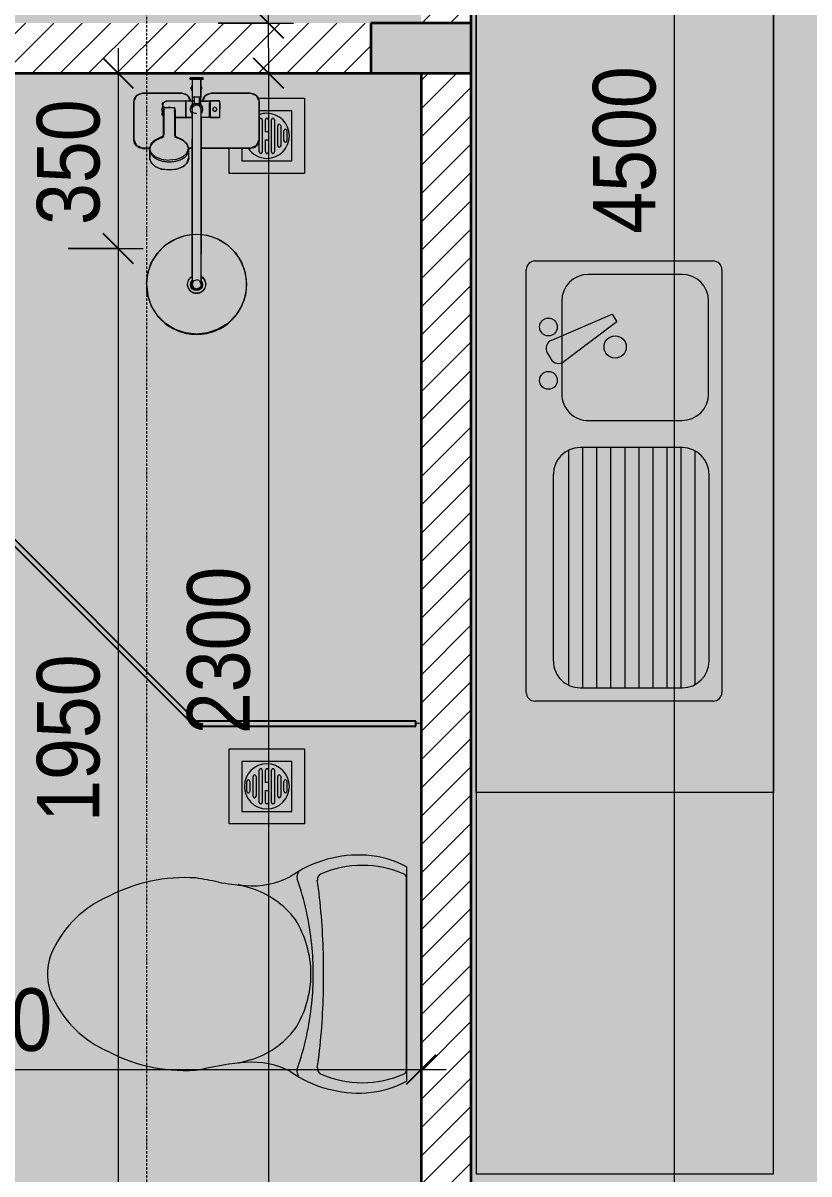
# Model space of a CAD drawing. Header units: millimetres. Extents: x 50254 to 245170, y 481 to 78637.
# Drawn here: x 56958 to 58527, y 29037 to 31337 of the extents above; entities that cross this region are included whole.
import ezdxf

# ---------------------------------------------------------------- set-up
doc = ezdxf.new("R2010")
doc.units = ezdxf.units.MM
doc.linetypes.add('Dash Dot 3_16_', pattern=[7.9375, 4.7625, -1.5875, 0, -1.5875])
for name, color, linetype, lineweight in [('0-1', 7, 'Continuous', 5), ('A-ANNO-DIMS', 211, 'Continuous', 9), ('A-ANNO-DIMS-50', 211, 'Continuous', 9), ('A-DETL-GENF-1', 7, 'Continuous', 18), ('A-DETL-GENF-5', 9, 'Continuous', 18), ('A-DETL-MEDM', 33, 'Continuous', 35), ('A-DETL-THIN', 151, 'Continuous', 18), ('A-FLOR-2', 7, 'Continuous', 18), ('A-GLAZ-CURT', 52, 'Continuous', 18), ('A-GLAZ-CURT-1', 50, 'Continuous', 25), ('A-WALL-4', 250, 'Continuous', 35), ('A-WALL-PATT-1', 9, 'Continuous', 18), ('G-ANNO-SYMB-1', 111, 'Dash Dot 3_16_', 18), ('I-FURN', 30, 'Continuous', 18), ('I-FURN-2', 253, 'Continuous', 18), ('M-EQPM', 50, 'Continuous', 18), ('M-EQPM-1', 7, 'Continuous', 18), ('P-SANR-FIXT', 6, 'Continuous', 18), ('P-SANR-FIXT-1', 253, 'Continuous', 18)]:
    doc.layers.add(name, color=color, linetype=linetype, lineweight=lineweight)
doc.styles.add('UTM Avo', font='', dxfattribs={"width": 0.9, "height": 125})
doc.styles.get('UTM Avo').set_extended_font_data('UTM Avo')
doc.dimstyles.new('1_Dim_chi_tiet_2_5', dxfattribs={"dimscale": 304.8, "dimtxt": 124.912619, "dimasz": 0.19685, "dimexe": 0.164042, "dimexo": 0.0625, "dimgap": 0.016404, "dimtad": 1, "dimdec": 0, "dimrnd": 5, "dimzin": 0, "dimdsep": 46, "dimtxsty": 'UTM Avo', "dimblk1": 'OBLIQUE', "dimblk2": 'OBLIQUE', "dimsah": 1, "dimcen": 0.09, "dimdle": 0.164042, "dimazin": 0, "dimtfac": 1, "dimtdec": 4, "dimtix": 1, "dimtmove": 0, "dimatfit": 3, "dimfxl": 0.328084, "dimfxlon": 1, "dimtvp": 1, "dimtolj": 1, "dimtzin": 0, "dimarcsym": 2})
pattern_1 = [(45, (0, 0), (-28.284271, 28.284271), [])]

# ---------------------------------------------------------------- blocks, each defined once
blk = doc.blocks.new('TOILET - TOILET-400871-TKCS_CĂN HỘ LOẠI 1 - MẶT BẰNG')
at = {"layer": 'P-SANR-FIXT-1'}
for p, q in [((-171.7, 330.3), (-178.6, 355.5)), ((171.7, 330.3), (178.6, 355.5)), ((214.2, 19), (-214.2, 19)), ((194, 19.9), (-194, 19.9))]:
    blk.add_line(p, q, dxfattribs=at)
for centre, radius, start, end in [((0, 624.4), 111.7, 64.7718, 115.2282), ((45.1, 528.6), 217.6, 115.2282, 156.7784), ((-45.1, 528.6), 217.6, 23.2216, 64.7718), ((137.1, 461.2), 329.8, 152.3122, 185.6513), ((-137.1, 461.2), 329.8, 356.3165, 27.6878), ((-1948.3, 805.1), 2171.2, 349.1051, 350.319), ((-719.2, 297.5), 544.3, 4.5441, 13.9464), ((719.2, 297.5), 544.3, 169.7121, 175.4559), ((-343.5, 327.4), 167.3, 332.62, 4.5441), ((-0.4, 384), 179.5, 197.4036, 232.5964), ((0.4, 384), 179.5, 307.4036, 342.5964), ((343.5, 327.4), 167.3, 175.4559, 207.38), ((-4, 115.7), 233.6, 144.7853, 164.7039), ((-195, 224.1), 13.8, 71.0073, 129.3276), ((0.6, 792.1), 586.9, 251.0073, 264.1678), ((0, 416), 206.1, 237.9268, 270), ((0, 416), 206.1, 270, 302.0732), ((-0.6, 792.1), 586.9, 275.8322, 288.9927), ((195, 224.1), 13.8, 50.6724, 108.9927), ((4, 115.7), 233.6, 15.2961, 35.2147), ((0, 786.7), 581.5, 264.1678, 275.8322), ((-9.8, 107.2), 207.3, 156.2862, 203.7138), ((-189.1, 185.5), 11.7, 82.4212, 154.5895), ((178.9, 2951.3), 2778.4, 262.4212, 262.7649), ((-14.3, 1400.4), 1215.6, 262.593, 269.6026), ((0, 3462.8), 3278, 269.6026, 270.3974), ((14.3, 1400.4), 1215.6, 270.3974, 277.407), ((-178.9, 2951.3), 2778.4, 277.2351, 277.5788), ((189.1, 185.5), 11.7, 25.4105, 97.5788), ((9.8, 107.2), 207.3, 336.2862, 23.7138), ((1.9, 114.1), 239.7, 164.7039, 183.5487), ((-1.9, 114.1), 239.7, 356.4513, 15.2961), ((-46.1, 111.1), 191.6, 183.5487, 208.7191), ((46.1, 111.1), 191.6, 331.2809, 356.4513), ((-193.7, 26.4), 6.48, 203.7138, 267.6832), ((193.7, 26.4), 6.48, 272.3168, 336.2862)]:
    blk.add_arc(centre, radius, start, end, dxfattribs=at)
blk = doc.blocks.new('HE BEP A - HE BEP A-348232-TKCS_CĂN HỘ LOẠI 1 - MẶT BẰNG')
at = {"layer": 'I-FURN'}
for p, q in [((765.9, 605.3), (3.5, 605.3)), ((3.5, 605.3), (3.5, 11)), ((765.9, 11), (765.9, 605.3)), ((765.9, 605.3), (4303.5, 605.3)), ((765.9, 11), (765.9, 605.3)), ((948.4, 131.7), (948.4, 487.8)), ((965.9, 505.3), (1810.5, 505.3)), ((1828, 487.8), (1828, 131.7)), ((1644.6, 463.3), (1632.2, 456.1)), ((1401.8, 451.1), (1028.4, 451.1)), ((1670.1, 454.1), (1721.6, 333.3)), ((979.9, 419.9), (1450.3, 419.9)), ((1747.9, 434.2), (1562.5, 434.2)), ((1706.2, 324.4), (1627.3, 429.4)), ((975, 397.7), (975, 193.3)), ((975, 391.9), (1455.1, 391.9)), ((1455.1, 193.3), (1455.1, 397.7)), ((1509.1, 380.9), (1509.1, 194.2)), ((1801.3, 194.2), (1801.3, 380.9)), ((975, 363.9), (1455.1, 363.9)), ((975, 335.9), (1455.1, 335.9)), ((1721.6, 333.3), (1706.2, 324.4)), ((975, 307.9), (1455.1, 307.9)), ((975, 279.9), (1455.1, 279.9)), ((975, 251.9), (1455.1, 251.9)), ((975, 223.9), (1455.1, 223.9)), ((975, 195.9), (1455.1, 195.9)), ((981.5, 167.9), (1448.7, 167.9)), ((1028.4, 139.9), (1401.8, 139.9)), ((1562.5, 140.8), (1747.9, 140.8)), ((1810.5, 114.2), (965.9, 114.2)), ((3.5, 11), (765.9, 11)), ((4303.5, 11), (765.9, 11))]:
    blk.add_line(p, q, dxfattribs=at)
for centre, radius in [((1589.4, 460.9), 17.8), ((1696.1, 460.9), 17.8), ((1656.3, 327.5), 22.2)]:
    blk.add_circle(centre, radius, dxfattribs=at)
for centre, radius, start, end in [((965.9, 487.8), 17.5, 90, 180), ((1810.5, 487.8), 17.5, 0, 90), ((1653.4, 447.9), 17.8, 20.5379, 119.9521), ((1028.4, 397.7), 53.3, 90, 180), ((1401.8, 397.7), 53.3, 360, 90), ((1641, 440.7), 17.8, 119.9521, 219.4618), ((1562.5, 380.9), 53.3, 90, 180), ((1747.9, 380.9), 53.3, 360, 90), ((1028.4, 193.3), 53.3, 180, 270), ((1401.8, 193.3), 53.3, 270, 360), ((1562.5, 194.2), 53.3, 180, 270), ((1747.9, 194.2), 53.3, 270, 360), ((965.9, 131.7), 17.5, 180, 270), ((1810.5, 131.7), 17.5, 270, 360)]:
    blk.add_arc(centre, radius, start, end, dxfattribs=at)
at = {"layer": 'I-FURN-2'}
for p, q in [((4303.5, 605.3), (3.5, 605.3)), ((3.5, 605.3), (3.5, 11)), ((3.5, 11), (4303.5, 11))]:
    blk.add_line(p, q, dxfattribs=at)
blk = doc.blocks.new('93925000_0001 - 93925000_top_dwg_93925000_T-348115-TKCS_CĂN HỘ LOẠI 1 - MẶT BẰNG')
at = {"layer": 'P-SANR-FIXT'}
for p, q in [((-29.3, -30.4), (-108, -30.4)), ((21.5, -45.9), (60.6, -46.7)), ((29.3, -30.4), (108, -30.4)), ((-125, -47.4), (-125, -123.4)), ((-46.3, -78.4), (-46.3, -46.7)), ((-27.2, -47.1), (-26.1, -47.1)), ((-9, -412.5), (-9, -62.5)), ((9, -62.5), (9, -412.5)), ((43, -64.7), (43, -117.7)), ((65.8, -117.7), (65.8, -64.7)), ((125, -47.4), (125, -123.4)), ((-27.2, -77.9), (-26.1, -77.9)), ((43, -78.7), (21.5, -79.2)), ((42.7, -117.9), (42.7, -117.9)), ((43.2, -117.6), (43.2, -117.5)), ((65.6, -117.5), (65.6, -117.6)), ((66.1, -117.9), (66.1, -117.9)), ((-108, -140.4), (-9, -140.4)), ((9, -140.4), (16.1, -140.4)), ((15.4, -159.1), (15.8, -143.3)), ((108, -140.4), (92.7, -140.4)), ((93, -143.3), (93.4, -159.1))]:
    blk.add_line(p, q, dxfattribs=at)
at = {"layer": 'P-SANR-FIXT', "flags": 128}
for points in [[(-45.8, -46.1), (-27.2, -46.1), (-27.2, -78.9), (-45.8, -78.9)], [(-26.1, -46), (-26.1, -78.9), (-9, -79)], [(21.5, -47.4), (21.5, -79.1), (9, -79)]]:
    blk.add_lwpolyline(points, dxfattribs=at)
at = {"layer": 'P-SANR-FIXT'}
for centre, radius in [((-36.5, -62.5), 3.95), ((0, -412.5), 100)]:
    blk.add_circle(centre, radius, dxfattribs=at)
for centre, radius, start, end in [((-108, -47.4), 17, 90, 180), ((-29.3, -47.4), 17, 4.7626, 90), ((29.3, -47.4), 17, 90, 175.2374), ((108, -47.4), 17, 360, 90), ((-45.8, -46.6), 0.5, 90, 180), ((0, -62.5), 12, 318.5904, 221.4096), ((0, -62.5), 9, 90, 180.0008), ((0, -62.5), 9, 360, 90), ((45.7, -61.8), 2.59, 155.1929, 175.7071), ((45.9, -61.8), 2.75, 130.8294, 155.1929), ((46.1, -62.1), 3.08, 110.5459, 130.8294), ((54.4, -334.8), 275.9, 88.2683, 91.7343), ((59.7, -57.1), 10.5, 38.6491, 85.492), ((-11.1, -67.1), 76.9, 1.7693, 4.1075), ((65.2, -72.4), 3.46, 323.2522, 79.3541), ((-45.8, -78.4), 0.5, 180, 270), ((-108, -123.4), 17, 180, 270), ((35.2, -144.2), 19.5, 157.9614, 164.9563), ((37.1, -144.9), 21.6, 151.4775, 157.9654), ((39.3, -146.1), 24, 145.4892, 151.4815), ((41.5, -147.6), 26.8, 139.9517, 145.4927), ((43.6, -149.4), 29.5, 134.7867, 139.9744), ((46.2, -152), 33.2, 130.0223, 134.7808), ((47.7, -153.8), 35.5, 125.4414, 130.0144), ((49.9, -156.8), 39.2, 121.1773, 125.4365), ((50.6, -157.9), 40.5, 119.697, 121.1761), ((51, -158.7), 41.5, 117.0276, 119.7085), ((52.2, -161.1), 44.1, 113.3199, 117.0258), ((51.7, -159.9), 42.8, 109.7779, 113.2977), ((52.5, -162.2), 45.2, 106.1472, 109.7766), ((53.2, -164.5), 47.7, 103.9355, 106.1665), ((39.1, -108.2), 10.4, 284.3956, 285.5116), ((40.8, -114.2), 4.19, 285.5116, 289.9665), ((40.2, -112.5), 6, 289.9665, 292.7061), ((41.4, -115.3), 2.96, 292.7061, 296.5405), ((41.3, -115.1), 3.16, 296.9591, 300.8286), ((41.8, -115.8), 2.26, 300.8286, 305.287), ((42.1, -116.4), 1.64, 305.287, 309.9326), ((42.6, -116.9), 0.906, 309.9326, 315.24), ((66.5, -116.6), 1.39, 229.6335, 235.1234), ((66.3, -116.8), 1.08, 225.1702, 229.6335), ((67.3, -115.4), 2.79, 235.1234, 238.7439), ((67.2, -115.6), 2.6, 238.7439, 243.4573), ((67.8, -114.4), 3.89, 243.9189, 246.8313), ((68.1, -113.8), 4.52, 246.843, 250.4792), ((68.3, -113.2), 5.24, 250.478, 254.0406), ((68.5, -112.7), 5.75, 254.0357, 256.0561), ((55.4, -165.2), 48.4, 73.8659, 76.0481), ((56.2, -162.4), 45.5, 70.241, 73.86), ((57.4, -159.2), 42.1, 66.6693, 70.2637), ((56.5, -161.3), 44.3, 62.9815, 66.6728), ((58, -158.4), 41.1, 60.2783, 62.9855), ((57.7, -158.9), 41.7, 58.8444, 60.2824), ((59.2, -156.4), 38.7, 54.5377, 58.8482), ((60.9, -154), 35.8, 50.0034, 54.5405), ((62.8, -151.7), 32.8, 45.1921, 50.0042), ((65, -149.6), 29.8, 40.0487, 45.1896), ((87.6, -128.4), 1.5, 180, 187.5386), ((87.6, -128.4), 1.5, 258.6057, 270), ((67.2, -147.7), 26.8, 34.5125, 40.0422), ((69.4, -146.2), 24.2, 28.5363, 34.4919), ((73.8, -143.9), 19.2, 21.6374, 28.9183), ((71.2, -145), 22.1, 15.4436, 21.6374), ((108, -123.4), 17, 270, 360), ((32.7, -159), 17.3, 181.3198, 222.2619), ((32.6, -143.6), 16.9, 172.414, 179.1297), ((33.7, -143.7), 17.9, 164.9525, 172.4168), ((76, -159), 17.4, 317.3098, 358.6393), ((76.8, -143.4), 16.2, 7.1859, 15.4436), ((73.9, -143.8), 19.1, 1.2699, 7.1859), ((54.2, -123), 60.6, 259.1395, 270.1494), ((54.2, -119.5), 64.1, 270.1494, 280.3637), ((0, -412.5), 18, 120.2491, 59.7509), ((0, -412.5), 12.2, 137.7946, 42.2054), ((0, -412.5), 9, 180, 0)]:
    blk.add_arc(centre, radius, start, end, dxfattribs=at)
for points, degree in [([(-12.9, 0), (-12.9, -1.5), (-12.9, -3)], 2), ([(12.9, 0), (0, 0), (-12.8, 0)], 2), ([(12.8, 0), (12.9, 0), (12.9, 0)], 2), ([(12.9, 0), (12.9, -1.5), (12.9, -3)], 2), ([(-12.9, -3), (0, -3), (12.8, -3)], 2), ([(-12.8, -3), (-12.9, -3), (-12.9, -3)], 2), ([(-8.5, -3.8), (-8.5, -20.9), (-8.5, -38)], 2), ([(8.5, -3.8), (8.5, -20.9), (8.5, -38)], 2), ([(-8.5, -38), (0, -38), (8.5, -38)], 2), ([(-5, -38), (-5, -44.8), (-5, -51.6)], 2), ([(5, -38), (5, -44.8), (5, -51.6)], 2), ([(-5, -46), (-15.5, -46), (-26.1, -46)], 2), ([(5, -46), (13.3, -46), (21.5, -46)], 2), ([(43.2, -61.6), (43.1, -62.2), (43.3, -62.8), (43, -63.5), (43, -64.1), (43, -64.7)], 5), ([(46.1, -59), (45.8, -59), (45.6, -59), (45.4, -59.1), (45.2, -59.1), (45, -59.2)], 5), ([(65.6, -61.6), (65.6, -60.8), (65.5, -60), (64.3, -59), (63.5, -59), (62.7, -59)], 5), ([(42.8, -182.5), (33, -180.6), (24.7, -176.4), (19.9, -170.7)], 3), ([(88.8, -170.8), (83.9, -176.5), (75.6, -180.7), (65.8, -182.5)], 3)]:
    blk.add_open_spline(points, degree=degree, dxfattribs=at)
for points, weights in [([(-9.3, -3), (-8.5, -3), (-8.5, -3.8)], [1, 0.707106775639, 1]), ([(9.3, -3), (8.5, -3), (8.5, -3.8)], [1, 0.707106765177, 1]), ([(21.5, -45.9), (21.5, -45.7), (21.5, -47.4)], [0.874147445041, 0.908470869121, 1]), ([(67.9, -74.4), (66.9, -75.7), (65.8, -76.4)], [1, 0.991614392871, 1]), ([(54.4, -167.3), (15.8, -167.3), (15.8, -143.6)], [1, 0.707106781187, 1]), ([(93, -143.6), (93, -167.3), (54.4, -167.3)], [1, 0.707106781187, 1])]:
    blk.add_rational_spline(points, weights, degree=2, dxfattribs=at)
blk.add_open_spline([(68, -50.6), (68.4, -51.1), (68.6, -51.7), (68.7, -53.5), (68.2, -54.7), (66.1, -57), (64.6, -58.1), (62.7, -59)], degree=3, knots=[0.3623591, 0.3623591, 0.3623591, 0.3623591, 0.4991435, 0.4991435, 0.7494159, 0.7494159, 0.9564651, 0.9564651, 0.9564651, 0.9564651], dxfattribs=at)
blk = doc.blocks.new('93925000_0001 - 93925000_top_dwg-348114-TKCS_CĂN HỘ LOẠI 1 - MẶT BẰNG')
blk.add_blockref('93925000_0001 - 93925000_top_dwg_93925000_T-348115-TKCS_CĂN HỘ LOẠI 1 - MẶT BẰNG', (0, 0))
blk = doc.blocks.new('93925000_0001 - 93925000_3D_low_dwg-V10-TKCS_CĂN HỘ LOẠI 1 - MẶT BẰNG')
at = {"layer": 'P-SANR-FIXT'}
for p, q in [((-13, 0.4), (-12.1, 0.4)), ((-13, -2.4), (-13, 0.4)), ((-12.1, 0.4), (-9.1, 0.4)), ((-9.1, 0.4), (-5, 0.4)), ((-5, 0.4), (0, 0.4)), ((0, 0.4), (5.1, 0.4)), ((5.1, 0.4), (9, 0.4)), ((9, 0.4), (12, 0.4)), ((12, 0.4), (13, 0.4)), ((13, -2.4), (13, 0.4)), ((-12.1, -2.4), (-13, -2.4)), ((-13, -2.4), (-12.1, -2.4)), ((-9.1, -2.4), (-12.1, -2.4)), ((-11.1, -20.1), (-8.9, -14.6)), ((-8.9, -25.2), (-11.1, -20.1)), ((-5, -2.4), (-9.1, -2.4)), ((-8.9, -45.6), (-8.9, -2.4)), ((-8.5, -53.6), (-8.5, -2.4)), ((0, -2.4), (-5, -2.4)), ((5.1, -2.4), (0, -2.4)), ((5.1, -2.4), (9, -2.4)), ((8.5, -2.4), (8.5, -53.6)), ((8.9, -2.4), (8.9, -45.6)), ((11.1, -20.1), (8.9, -15)), ((8.9, -25.6), (11.1, -20.1)), ((9, -2.4), (12, -2.4)), ((12, -2.4), (13, -2.4)), ((-125, -47), (-120, -35)), ((-120, -35), (-125, -47)), ((-120, -35), (-108, -30)), ((-108, -30), (-120, -35)), ((-108, -30), (-29.2, -30)), ((-29.2, -30), (-108, -30)), ((-46.3, -45.7), (-27.2, -45.6)), ((-46.3, -46.9), (-46.3, -45.7)), ((-29.2, -30), (-17.2, -35)), ((-17.2, -35), (-29.2, -30)), ((-27.2, -46.8), (-27.2, -45.6)), ((-26.1, -46.8), (-26.1, -45.6)), ((-9, -45.6), (-26.1, -45.6)), ((-17.2, -35), (-12.8, -45.6)), ((-12.8, -45.6), (-17.2, -35)), ((21.5, -45.6), (8.5, -45.6)), ((17.2, -35), (12.8, -45.6)), ((12.8, -45.6), (17.2, -35)), ((17.2, -35), (29.2, -30)), ((17.2, -35), (29.2, -30)), ((21.5, -45.6), (60.6, -46.1)), ((21.5, -46.8), (21.5, -45.6)), ((29.2, -30), (108, -30)), ((108, -30), (29.2, -30)), ((108, -30), (120, -35)), ((120, -35), (108, -30)), ((120, -35), (125, -47)), ((125, -47), (120, -35)), ((-125, -123), (-125, -47)), ((-125, -47), (-125, -123)), ((-46.3, -50.5), (-46.3, -46.9)), ((-46.3, -50.5), (-46.3, -56.1)), ((-46.3, -56.1), (-46.3, -62.1)), ((-46.3, -68.1), (-46.3, -62.1)), ((-46.3, -73.7), (-46.3, -68.1)), ((-40.5, -62.1), (-39.4, -59.4)), ((-40.5, -62.1), (-39.3, -64.9)), ((-36.6, -58.1), (-39.4, -59.4)), ((-36.5, -66.1), (-39.3, -64.9)), ((-36.6, -58.1), (-33.6, -59.3)), ((-33.6, -64.8), (-36.5, -66.1)), ((-33.6, -59.3), (-32.5, -62.1)), ((-33.6, -64.8), (-32.5, -62.1)), ((-27.2, -46.8), (-27.2, -50.4)), ((-27.2, -56), (-27.2, -50.4)), ((-27.2, -62.1), (-27.2, -56)), ((-27.2, -68.2), (-27.2, -62.1)), ((-27.2, -73.8), (-27.2, -68.2)), ((-26.1, -46.8), (-26.1, -50.4)), ((-26.1, -56), (-26.1, -50.4)), ((-26.1, -62.1), (-26.1, -56)), ((-26.1, -68.2), (-26.1, -62.1)), ((-26.1, -73.8), (-26.1, -68.2)), ((-11.1, -57.5), (-12, -62.1)), ((-11.2, -57.7), (-12, -62.1)), ((-12, -62.1), (-11.2, -66.5)), ((-12, -62.1), (-11.2, -66.5)), ((-8.5, -53.6), (-11.2, -57.7)), ((-8.5, -53.6), (-11.2, -57.7)), ((-11.1, -57.5), (-11.2, -57.7)), ((-11.1, -66.7), (-11.2, -66.5)), ((-11.2, -66.5), (-9, -69.8)), ((-11.1, -66.7), (-9, -69.9)), ((-5.4, -54.9), (-9, -62.1)), ((-9, -62.1), (-8.3, -63.4)), ((-9, -62.1), (-9, -66.3)), ((-9, -79.5), (-9, -66.3)), ((-4.4, -50.9), (-8.5, -53.6)), ((-4.4, -50.9), (-8.5, -53.6)), ((-6, -55.4), (-5.4, -54.9)), ((-5.4, -54.9), (-5.6, -55.4)), ((0, -53.1), (-5.4, -54.9)), ((-4.6, -51), (-4.4, -50.9)), ((0, -50.1), (-4.4, -50.9)), ((4.4, -50.9), (0, -50.1)), ((2.5, -54.1), (0, -53.1)), ((6.4, -68.5), (0, -71.1)), ((4.4, -50.9), (4.6, -51)), ((4.4, -50.9), (8.5, -53.6)), ((4.4, -50.9), (8.5, -53.6)), ((9, -62.1), (6.4, -55.7)), ((11.1, -57.5), (8.5, -53.6)), ((11.2, -57.7), (8.5, -53.6)), ((11.2, -57.7), (8.5, -53.6)), ((9, -62.1), (9, -66.5)), ((9, -79.6), (9, -66.5)), ((9, -69.8), (11.2, -66.5)), ((9, -69.8), (11.2, -66.5)), ((9, -69.8), (11, -66.8)), ((11.1, -57.5), (11.2, -57.7)), ((11.1, -66.7), (12, -62.1)), ((11.1, -66.7), (11.2, -66.5)), ((12, -62.1), (11.2, -57.7)), ((12, -62.1), (11.2, -57.7)), ((11.2, -66.5), (12, -62.1)), ((21.5, -46.8), (21.5, -50.4)), ((21.5, -56), (21.5, -50.4)), ((21.5, -62.1), (21.5, -56)), ((21.5, -68.2), (21.5, -62.1)), ((21.5, -73.8), (21.5, -68.2)), ((43.3, -68.3), (43.7, -64)), ((43.3, -68.3), (44, -66.8)), ((44.3, -70.3), (43.3, -68.3)), ((44.3, -58.6), (44.2, -112.9)), ((65.4, -58.6), (44.3, -58.6)), ((52.7, -58.6), (54.8, -57.9)), ((54.8, -57.9), (56.9, -58.6)), ((60.6, -46.1), (66.7, -50.3)), ((65.4, -58.6), (65.4, -112.9)), ((65.4, -70.2), (66.3, -68.3)), ((66.3, -68.3), (65.6, -66.8)), ((66.3, -68.3), (65.8, -62.4)), ((66.7, -50.3), (69.5, -62.1)), ((66.7, -73.9), (69.5, -62.1)), ((125, -47), (125, -123)), ((125, -123), (125, -47)), ((-46.3, -77.3), (-46.3, -73.7)), ((-46.3, -78.5), (-46.3, -77.3)), ((-46.3, -78.5), (-27.2, -78.6)), ((-27.2, -77.4), (-27.2, -73.8)), ((-27.2, -78.6), (-27.2, -77.4)), ((-26.1, -77.4), (-26.1, -73.8)), ((-26.1, -78.6), (-26.1, -77.4)), ((-26.1, -78.6), (-9, -78.6)), ((-9, -79.5), (-9, -94.5)), ((9, -78.6), (21.5, -78.6)), ((9, -79.6), (9, -94.6)), ((21.5, -77.4), (21.5, -73.8)), ((21.5, -78.6), (21.5, -77.4)), ((21.5, -78.6), (44.3, -78.3)), ((65.4, -74.7), (66.7, -73.9)), ((-9, -94.5), (-9, -122.1)), ((9, -94.6), (9, -122.1)), ((44.2, -112.9), (42.7, -116.4)), ((65.4, -112.9), (67, -116.4)), ((-120, -135), (-125, -123)), ((-125, -123), (-120, -135)), ((-108, -140), (-120, -135)), ((-120, -135), (-108, -140)), ((-9, -122.1), (-9, -352.1)), ((9, -352.1), (9, -122.1)), ((16, -140.4), (19, -131.1)), ((27.2, -123.6), (19, -131.1)), ((42.7, -116.4), (27.2, -123.6)), ((67, -116.4), (82.2, -123.4)), ((82.2, -123.4), (90.4, -130.7)), ((90.4, -130.7), (93.7, -140.4)), ((108, -140), (120, -135)), ((108, -140), (120, -135)), ((125, -123), (120, -135)), ((120, -135), (125, -123)), ((-9, -140), (-108, -140)), ((-108, -140), (-9, -140)), ((16.1, -140), (9, -140)), ((9, -140), (16.1, -140)), ((16, -140.4), (16, -160.1)), ((19.3, -150.1), (16, -140.4)), ((16, -160.1), (18.8, -169)), ((19.3, -169.7), (16, -160.1)), ((27.5, -157.3), (19.3, -150.1)), ((27.5, -157.3), (39.8, -162.4)), ((70.6, -162.2), (82.5, -157.2)), ((90.7, -149.6), (82.5, -157.2)), ((90.7, -149.6), (93.7, -140.4)), ((93.7, -160.1), (90.7, -169.3)), ((108, -140), (93.6, -140)), ((93.6, -140), (108, -140)), ((93.7, -140.4), (93.7, -160.1)), ((25.5, -175.3), (19.3, -169.7)), ((27.2, -176.8), (25.5, -175.3)), ((39.8, -182), (27.5, -177)), ((39.6, -182), (54.8, -183.9)), ((39.8, -162.4), (54.8, -164.2)), ((39.8, -182), (54.8, -183.9)), ((70.6, -162.2), (54.8, -164.2)), ((54.8, -183.9), (69.9, -181.9)), ((54.8, -183.9), (69.3, -182.2)), ((69.9, -181.9), (69.3, -182.2)), ((69.9, -181.9), (70.6, -181.9)), ((82.5, -176.8), (70.6, -181.9)), ((82.2, -177), (79.6, -178.1)), ((90.7, -169.3), (82.5, -176.8)), ((90.6, -169.4), (87.4, -172.3)), ((-42.5, -321.4), (-61.8, -333.3)), ((-21.4, -314.2), (-42.5, -321.4)), ((-9, -312.8), (-21.4, -314.2)), ((22.5, -314.4), (9, -312.9)), ((43, -321.6), (22.5, -314.4)), ((61.9, -333.3), (43, -321.6)), ((-61.8, -333.3), (-77.7, -348.9)), ((78.8, -350.3), (61.9, -333.3)), ((-89.8, -367.9), (-97.3, -388.9)), ((-77.7, -348.9), (-89.8, -367.9)), ((-9, -374.4), (-9, -352.1)), ((9, -374.3), (9, -352.1)), ((90.5, -369.3), (78.8, -350.3)), ((-97.3, -388.9), (-100, -411.9)), ((-9, -394.7), (-9, -374.4)), ((9, -394.5), (9, -374.3)), ((97.6, -390.1), (90.5, -369.3)), ((100, -411.9), (97.6, -390.1)), ((-100, -411.9), (-97.6, -433.8)), ((-16.7, -404), (-18.5, -411.9)), ((-18.5, -411.9), (-18.5, -411.9)), ((-18.5, -411.9), (-16.5, -420.1)), ((-11.8, -397.7), (-16.7, -404)), ((-12, -411.9), (-9, -404.4)), ((-8.3, -420.6), (-12, -411.9)), ((-9, -396.3), (-11.8, -397.7)), ((-9, -394.7), (-9, -407.6)), ((-5.4, -404.7), (-9, -411.9)), ((-9, -407.6), (-9, -411.9)), ((-9, -411.9), (-9, -411.9)), ((-5.4, -404.7), (0, -402.9)), ((5.4, -404.7), (0, -402.9)), ((9, -411.9), (5.4, -404.7)), ((5.4, -404.7), (6.2, -405.4)), ((5.4, -419.1), (9, -411.6)), ((5.4, -419.1), (9, -411.9)), ((8.7, -420.2), (12, -411.9)), ((9, -394.5), (9, -407.4)), ((11.7, -397.6), (9, -396.3)), ((12, -411.9), (9, -404.9)), ((9, -411.9), (9, -407.4)), ((9, -411.6), (9, -411.9)), ((11.7, -397.6), (16.7, -403.7)), ((11.7, -397.6), (16.7, -403.7)), ((18.5, -411.9), (16.5, -420.1)), ((16.7, -403.7), (18.5, -411.9)), ((16.7, -403.7), (18.5, -411.9)), ((18.5, -411.9), (18.5, -411.9)), ((100, -411.9), (97.5, -433.9)), ((-97.6, -433.8), (-90.5, -454.4)), ((-16.5, -420.1), (-11.3, -426.5)), ((-11.3, -426.5), (-3.9, -430)), ((0, -423.9), (-8.3, -420.6)), ((-5.4, -419.1), (-6.2, -418.4)), ((0, -420.9), (-5.4, -419.1)), ((0, -420.9), (-5.4, -419.1)), ((-3.9, -430), (4.1, -429.9)), ((5.4, -419.1), (0, -420.9)), ((5.4, -419.1), (0, -420.9)), ((8.7, -420.2), (0, -423.9)), ((4.1, -429.9), (11.7, -426.2)), ((6.2, -418.4), (5.4, -419.1)), ((16.5, -420.1), (11.7, -426.2)), ((89.8, -455.8), (97.5, -433.9)), ((-90.5, -454.4), (-78.4, -473.9)), ((78, -474.5), (89.8, -455.8)), ((-78.4, -473.9), (-62.2, -490.2)), ((61.9, -490.4), (78, -474.5)), ((-62.2, -490.2), (-43.5, -501.9)), ((-43.5, -501.9), (-22.2, -509.4)), ((22.1, -509.4), (42.9, -502.2)), ((42.9, -502.2), (61.9, -490.4)), ((-22.2, -509.4), (-0.1, -511.9)), ((-0.1, -511.9), (22.1, -509.4))]:
    blk.add_line(p, q, dxfattribs=at)
blk = doc.blocks.new('93925000_0001 - FMM 93925000-401075-TKCS_CĂN HỘ LOẠI 1 - MẶT BẰNG')
at = {"extrusion": (0, 0, -1), "zscale": -1, "rotation": 180}
for name in ['93925000_0001 - 93925000_top_dwg-348114-TKCS_CĂN HỘ LOẠI 1 - MẶT BẰNG', '93925000_0001 - 93925000_3D_low_dwg-V10-TKCS_CĂN HỘ LOẠI 1 - MẶT BẰNG']:
    blk.add_blockref(name, (0, 0), dxfattribs=at)
blk = doc.blocks.new('THU NUOC - THU NUOC-V12-TKCS_CĂN HỘ LOẠI 1 - MẶT BẰNG')
at = {"layer": 'M-EQPM-1'}
for p, q in [((-66.3, -70.6), (-66.3, 79.4)), ((-66.3, 79.4), (-15.8, 79.4)), ((-15.8, 54.4), (-41.3, 54.4)), ((-41.3, 54.4), (-41.3, -45.6)), ((-23.3, 19.6), (40.9, 19.6)), ((40.9, 13.6), (-23.3, 13.6)), ((-23.3, 7.2), (0.7, 7.2)), ((0.7, 1.2), (-23.3, 1.2)), ((0.7, 7.2), (0.7, 1.2)), ((16.7, 1.2), (16.7, 7.2)), ((16.7, 7.2), (40.9, 7.2)), ((40.9, 1.2), (16.7, 1.2)), ((58.7, -45.6), (58.7, 19.9)), ((83.7, 22.6), (83.7, -70.6)), ((-23.3, -4.8), (40.9, -4.8)), ((40.9, -10.8), (-23.3, -10.8)), ((-11, -17.3), (28.5, -17.3)), ((-41.3, -45.6), (58.7, -45.6)), ((28.5, -23.3), (-11, -23.3)), ((-1.1, -29.6), (18.5, -29.6)), ((18.5, -35.6), (-1.1, -35.6)), ((83.7, -70.6), (-66.3, -70.6))]:
    blk.add_line(p, q, dxfattribs=at)
for centre, radius, start, end in [((8.7, 4.4), 45, 123.3453, 180), ((8.7, 4.4), 45, 123.3453, 180), ((-11, 29.1), 3, 150, 255), ((8.7, 4.4), 45, 180, 0), ((8.7, 4.4), 45, 180, 360), ((-23.3, 16.6), 3, 90, 270), ((-23.3, 4.2), 3, 90, 270), ((40.9, 16.6), 3, 270, 90), ((40.9, 4.2), 3, 270, 90), ((8.7, 4.4), 45, 0, 20.2407), ((8.7, 4.4), 45, 360, 20.2407), ((-23.3, -7.8), 3, 90, 270), ((-11, -20.3), 3, 90, 270), ((28.5, -20.3), 3, 270, 90), ((40.9, -7.8), 3, 270, 90), ((-1.1, -32.6), 3, 90, 270), ((18.5, -32.6), 3, 270, 90)]:
    blk.add_arc(centre, radius, start, end, dxfattribs=at)
blk = doc.blocks.new('THU NUOC - THU NUOC-455054-TKCS_CĂN HỘ LOẠI 1 - MẶT BẰNG')
at = {"layer": 'M-EQPM-1'}
for p, q in [((-66.3, -70.6), (-66.3, 79.4)), ((-66.3, 79.4), (83.7, 79.4)), ((83.7, 79.4), (83.7, -70.6)), ((58.7, 54.4), (-41.3, 54.4)), ((-41.3, 54.4), (-41.3, -45.6)), ((58.7, -45.6), (58.7, 54.4)), ((-11, 32.1), (28.5, 32.1)), ((28.5, 26.1), (-11, 26.1)), ((-1.1, 44.5), (18.5, 44.5)), ((18.5, 38.5), (-1.1, 38.5)), ((-23.3, 19.6), (40.9, 19.6)), ((40.9, 13.6), (-23.3, 13.6)), ((-23.3, 7.2), (0.7, 7.2)), ((0.7, 1.2), (-23.3, 1.2)), ((0.7, 7.2), (0.7, 1.2)), ((16.7, 1.2), (16.7, 7.2)), ((16.7, 7.2), (40.9, 7.2)), ((40.9, 1.2), (16.7, 1.2)), ((-23.3, -4.8), (40.9, -4.8)), ((40.9, -10.8), (-23.3, -10.8)), ((-11, -17.3), (28.5, -17.3)), ((-41.3, -45.6), (58.7, -45.6)), ((28.5, -23.3), (-11, -23.3)), ((-1.1, -29.6), (18.5, -29.6)), ((18.5, -35.6), (-1.1, -35.6)), ((83.7, -70.6), (-66.3, -70.6))]:
    blk.add_line(p, q, dxfattribs=at)
for centre, radius, start, end in [((8.7, 4.4), 45, 0, 180), ((8.7, 4.4), 45, 360, 180), ((-11, 29.1), 3, 90, 270), ((-1.1, 41.5), 3, 90, 270), ((18.5, 41.5), 3, 270, 90), ((28.5, 29.1), 3, 270, 90), ((8.7, 4.4), 45, 180, 0), ((8.7, 4.4), 45, 180, 360), ((-23.3, 16.6), 3, 90, 270), ((-23.3, 4.2), 3, 90, 270), ((40.9, 16.6), 3, 270, 90), ((40.9, 4.2), 3, 270, 90), ((-23.3, -7.8), 3, 90, 270), ((-11, -20.3), 3, 90, 270), ((28.5, -20.3), 3, 270, 90), ((40.9, -7.8), 3, 270, 90), ((-1.1, -32.6), 3, 90, 270), ((18.5, -32.6), 3, 270, 90)]:
    blk.add_arc(centre, radius, start, end, dxfattribs=at)
blk = doc.blocks.new('System Panel - Glazed-921744-TKCS_CĂN HỘ LOẠI 1 - MẶT BẰNG')
at = {"layer": 'A-GLAZ-CURT-1'}
for p, q in [((220.1, 5), (-220.1, 5)), ((-220.1, 5), (-220.1, -5)), ((220.1, -5), (220.1, 5)), ((-220.1, -5), (220.1, -5))]:
    blk.add_line(p, q, dxfattribs=at)
blk = doc.blocks.new('System Panel - Glazed-579637-TKCS_CĂN HỘ LOẠI 1 - MẶT BẰNG')
at = {"layer": 'A-GLAZ-CURT-1'}
for p, q in [((352.2, 5), (-352.2, 5)), ((-352.2, 5), (-352.2, -5)), ((352.2, -5), (352.2, 5)), ((-352.2, -5), (352.2, -5))]:
    blk.add_line(p, q, dxfattribs=at)
blk = doc.blocks.new('NCV_TKTC_TANG 1_rvt-1-TKCS_CĂN HỘ LOẠI 1 - MẶT BẰNG')
at = {"layer": 'A-WALL-PATT-1'}
h = blk.add_hatch(dxfattribs=at)
h.set_pattern_fill('FP_1', color=256, style=0, pattern_type=2)
h.set_pattern_definition(pattern_1)
h.paths.add_polyline_path([(57752.6, 28936.9), (57852.6, 28936.9), (57852.6, 31236.9), (57752.6, 31236.9), (57752.6, 29025.6)])
h.paths.add_polyline_path([(57752.6, 31336.9), (57852.6, 31336.9), (57852.6, 33336.9), (57752.6, 33336.9), (57752.6, 31389)])
h = blk.add_hatch(dxfattribs=at)
h.set_pattern_fill('FP_1', color=256, style=0, pattern_type=2)
h.set_pattern_definition(pattern_1)
h.paths.add_polyline_path([(57652.6, 31236.9), (57652.6, 31336.9), (56804.6, 31336.9), (56804.6, 31236.9), (57448.3, 31236.9)])
at = {"layer": 'A-FLOR-2'}
blk.add_line((57752.6, 29936.9), (57742.6, 29936.9), dxfattribs=at)
at = {"layer": 'A-WALL-4'}
for p, q in [((57852.6, 31336.9), (57852.6, 33336.9)), ((56804.6, 31236.9), (57652.6, 31236.9)), ((57752.6, 31236.9), (57752.6, 28936.9)), ((57852.6, 28936.9), (57852.6, 31236.9))]:
    blk.add_line(p, q, dxfattribs=at)
at = {"layer": 'A-GLAZ-CURT'}
for name, p, rotation in [('System Panel - Glazed-579637-TKCS_CĂN HỘ LOẠI 1 - MẶT BẰNG', (57053.2, 30185.6), 134.9999999999997), ('System Panel - Glazed-921744-TKCS_CĂN HỘ LOẠI 1 - MẶT BẰNG', (57522.4, 29936.5), 180)]:
    blk.add_blockref(name, p, dxfattribs=dict(at, rotation=rotation))
at = {"layer": 'I-FURN', "rotation": 90.00000000000026}
blk.add_blockref('HE BEP A - HE BEP A-348232-TKCS_CĂN HỘ LOẠI 1 - MẶT BẰNG', (58467.9, 29033.4), dxfattribs=at)
at = {"layer": 'M-EQPM', "rotation": 89.99999999999974}
for name, p in [('THU NUOC - THU NUOC-V12-TKCS_CĂN HỘ LOẠI 1 - MẶT BẰNG', (57449.1, 31102.8)), ('THU NUOC - THU NUOC-455054-TKCS_CĂN HỘ LOẠI 1 - MẶT BẰNG', (57449.1, 29802.8))]:
    blk.add_blockref(name, p, dxfattribs=at)
at = {"layer": 'P-SANR-FIXT'}
for name, p, rotation in [('93925000_0001 - FMM 93925000-401075-TKCS_CĂN HỘ LOẠI 1 - MẶT BẰNG', (57304.2, 31226.9), 180), ('TOILET - TOILET-400871-TKCS_CĂN HỘ LOẠI 1 - MẶT BẰNG', (57742.6, 29436.5), 90.00000000000034)]:
    blk.add_blockref(name, p, dxfattribs=dict(at, rotation=rotation))
blk = doc.blocks.new('DIMBLOCK8-TKCS_CĂN HỘ LOẠI 1 - MẶT BẰNG')
at = {"layer": 'A-ANNO-DIMS-50'}
for p, q in [((58258.2, 33386.9), (58258.2, 28836.9)), ((58358.2, 33336.9), (58208.2, 33336.9)), ((58258.2, 33336.9), (58358.2, 33336.9)), ((58158.2, 28836.9), (58308.2, 28836.9)), ((58258.2, 28836.9), (58158.2, 28836.9))]:
    blk.add_line(p, q, dxfattribs=at)
at = {"layer": 'A-ANNO-DIMS-50', "lineweight": 25}
for p, q in [((58258.2, 33336.9), (58228.2, 33366.9)), ((58258.2, 33336.9), (58288.2, 33306.9)), ((58258.2, 28836.9), (58228.2, 28866.9)), ((58258.2, 28836.9), (58288.2, 28806.9))]:
    blk.add_line(p, q, dxfattribs=at)
at = {"layer": 'A-ANNO-DIMS-50', "color": 0, "insert": (58095.8, 30915.8), "char_height": 125, "width": 410.824, "attachment_point": 1, "rotation": 90, "line_spacing_factor": 1.110334, "style": 'UTM Avo'}
blk.add_mtext('4500', dxfattribs=at)
blk = doc.blocks.new('_Oblique')
at = {"color": 0, "linetype": 'ByBlock', "lineweight": -2}
blk.add_line((-0.5, -0.5), (0.5, 0.5), dxfattribs=at)
blk = doc.blocks.new('DIMBLOCK11-TKCS_CĂN HỘ LOẠI 1 - MẶT BẰNG')
at = {"layer": 'A-ANNO-DIMS-50'}
for p, q in [((55952.6, 29345.5), (55952.6, 29195.5)), ((55952.6, 29245.5), (55952.6, 29345.5)), ((57752.6, 29345.5), (57752.6, 29195.5)), ((57752.6, 29245.5), (57752.6, 29345.5)), ((55902.6, 29245.5), (57802.6, 29245.5))]:
    blk.add_line(p, q, dxfattribs=at)
at = {"layer": 'A-ANNO-DIMS-50', "lineweight": 25}
for p, q in [((55952.6, 29245.5), (55982.6, 29275.5)), ((57752.6, 29245.5), (57782.6, 29275.5)), ((55952.6, 29245.5), (55922.6, 29215.5)), ((57752.6, 29245.5), (57722.6, 29215.5))]:
    blk.add_line(p, q, dxfattribs=at)
at = {"layer": 'A-ANNO-DIMS-50', "color": 0, "insert": (56681.4, 29407.9), "char_height": 125, "width": 410.824, "attachment_point": 1, "line_spacing_factor": 1.110334, "style": 'UTM Avo'}
blk.add_mtext('1800', dxfattribs=at)
blk = doc.blocks.new('DIMBLOCK13-TKCS_CĂN HỘ LOẠI 1 - MẶT BẰNG')
at = {"layer": 'A-ANNO-DIMS-50'}
for p, q in [((57447.7, 31286.9), (57447.7, 33386.9)), ((57347.7, 33336.9), (57497.7, 33336.9)), ((57447.7, 33336.9), (57347.7, 33336.9)), ((57347.7, 31336.9), (57497.7, 31336.9)), ((57447.7, 31336.9), (57347.7, 31336.9))]:
    blk.add_line(p, q, dxfattribs=at)
at = {"layer": 'A-ANNO-DIMS-50', "lineweight": 25}
for p, q in [((57447.7, 33336.9), (57417.7, 33366.9)), ((57447.7, 33336.9), (57477.7, 33306.9)), ((57447.7, 31336.9), (57417.7, 31366.9)), ((57447.7, 31336.9), (57477.7, 31306.9))]:
    blk.add_line(p, q, dxfattribs=at)
at = {"layer": 'A-ANNO-DIMS-50', "color": 0, "insert": (57285.3, 32165.8), "char_height": 125, "width": 410.824, "attachment_point": 1, "rotation": 90, "line_spacing_factor": 1.110334, "style": 'UTM Avo'}
blk.add_mtext('2000', dxfattribs=at)
blk = doc.blocks.new('DIMBLOCK14-TKCS_CĂN HỘ LOẠI 1 - MẶT BẰNG')
at = {"layer": 'A-ANNO-DIMS-50'}
for p, q in [((57147.7, 31286.9), (57147.7, 30886.5)), ((57247.7, 31236.9), (57097.7, 31236.9)), ((57147.7, 31236.9), (57247.7, 31236.9)), ((57047.7, 30886.5), (57197.7, 30886.5)), ((57147.7, 30886.5), (57047.7, 30886.5))]:
    blk.add_line(p, q, dxfattribs=at)
at = {"layer": 'A-ANNO-DIMS-50', "lineweight": 25}
for p, q in [((57147.7, 31236.9), (57117.7, 31266.9)), ((57147.7, 31236.9), (57177.7, 31206.9)), ((57147.7, 30886.5), (57117.7, 30916.5)), ((57147.7, 30886.5), (57177.7, 30856.5))]:
    blk.add_line(p, q, dxfattribs=at)
at = {"layer": 'A-ANNO-DIMS-50', "color": 0, "insert": (56985.3, 30933.3), "char_height": 125, "width": 308.118, "attachment_point": 1, "rotation": 90, "line_spacing_factor": 1.110334, "style": 'UTM Avo'}
blk.add_mtext('350', dxfattribs=at)
blk = doc.blocks.new('DIMBLOCK15-TKCS_CĂN HỘ LOẠI 1 - MẶT BẰNG')
at = {"layer": 'A-ANNO-DIMS-50', "lineweight": 25}
for p, q in [((57147.7, 30886.5), (57117.7, 30916.5)), ((57147.7, 30886.5), (57177.7, 30856.5)), ((57147.7, 28936.9), (57117.7, 28966.9)), ((57147.7, 28936.9), (57177.7, 28906.9))]:
    blk.add_line(p, q, dxfattribs=at)
at = {"layer": 'A-ANNO-DIMS-50'}
for p, q in [((57047.7, 30886.5), (57197.7, 30886.5)), ((57147.7, 30886.5), (57047.7, 30886.5)), ((57147.7, 30886.5), (57147.7, 28886.9)), ((57247.7, 28936.9), (57097.7, 28936.9)), ((57147.7, 28936.9), (57247.7, 28936.9))]:
    blk.add_line(p, q, dxfattribs=at)
at = {"layer": 'A-ANNO-DIMS-50', "color": 0, "insert": (56985.3, 29740.5), "char_height": 125, "width": 410.824, "attachment_point": 1, "rotation": 90, "line_spacing_factor": 1.110334, "style": 'UTM Avo'}
blk.add_mtext('1950', dxfattribs=at)
blk = doc.blocks.new('DIMBLOCK16-TKCS_CĂN HỘ LOẠI 1 - MẶT BẰNG')
at = {"layer": 'A-ANNO-DIMS-50'}
for p, q in [((57447.7, 31286.9), (57447.7, 28886.9)), ((57547.7, 31236.9), (57397.7, 31236.9)), ((57447.7, 31236.9), (57547.7, 31236.9)), ((57547.7, 28936.9), (57397.7, 28936.9)), ((57447.7, 28936.9), (57547.7, 28936.9))]:
    blk.add_line(p, q, dxfattribs=at)
at = {"layer": 'A-ANNO-DIMS-50', "lineweight": 25}
for p, q in [((57447.7, 31236.9), (57417.7, 31266.9)), ((57447.7, 31236.9), (57477.7, 31206.9)), ((57447.7, 28936.9), (57417.7, 28966.9)), ((57447.7, 28936.9), (57477.7, 28906.9))]:
    blk.add_line(p, q, dxfattribs=at)
at = {"layer": 'A-ANNO-DIMS-50', "color": 0, "insert": (57285.3, 29915.8), "char_height": 125, "width": 410.824, "attachment_point": 1, "rotation": 90, "line_spacing_factor": 1.110334, "style": 'UTM Avo'}
blk.add_mtext('2300', dxfattribs=at)

msp = doc.modelspace()

# ---------------------------------------------------------------- hatches: boundary and pattern name
at = {"layer": 'A-DETL-GENF-1'}
for points in [[(60752.6, 24737.4), (60752.6, 25536.9), (60852.6, 25536.9), (60852.5, 32236.9), (60727.6, 32237), (60727.6, 33336.9), (57852.6, 33336.9), (57852.6, 28836.9), (54552.6, 28836.9), (54552.6, 27836.9), (57852.6, 27836.9), (57852.6, 24737.4), (60535.5, 24737.4)], [(56809.2, 31336.9), (57752.6, 31336.9), (57752.6, 33336.9), (55952.6, 33336.9), (55952.6, 31336.9), (56804.6, 31336.9)]]:
    msp.add_hatch(color=256, dxfattribs=at).paths.add_polyline_path(points)
h = msp.add_hatch(color=256, dxfattribs=at)
h.paths.add_polyline_path([(56830.8, 28936.9), (57752.6, 28936.9), (57752.6, 31236.9), (56802.6, 31236.9), (56802.6, 30886.5), (55952.6, 30886.5), (55952.6, 28936.9), (56814.2, 28936.9)])
h.paths.add_polyline_path([(57304.3, 30823.7), (57304.3, 30823.7), (57304.3, 30824.7)])
at = {"layer": 'A-DETL-GENF-5'}
h = msp.add_hatch(dxfattribs=at)
h.set_pattern_fill('FP_2', color=256, style=0, pattern_type=2)
h.set_pattern_definition([(50, (0, 0), (364.3679, -31.8783), [38.1, -419.1]), (355, (0, 0), (-70.4859, 382.1133), [30.48, -335.28]), (100.451, (30.36, -2.66), (293.885, 350.2334), [32.38, -356.18]), (46.184, (0, 101.6), (542.1585, -84.0858), [57.15, -628.65]), (96.636, (45.2, 94.6), (474.805, 494.8554), [48.57, -534.27]), (351.184, (0, 101.6), (474.81, 494.85), [45.72, -502.92]), (21, (50.8, 76.2), (303.2285, -204.5305), [38.1, -419.1]), (326, (50.8, 76.2), (123.6039, 368.376), [30.48, -335.28]), (71.451, (76.07, 59.16), (426.8341, 163.8427), [32.38, -356.18]), (37.5, (0, 0), (6.17665, 169.11015), [3.353, -327.863, 3.353, -337.007, -336.55]), (37.5, (0, 0), (6.17665, 169.11015), [-671.576, 3.353, -333.197]), (7.5, (0, 0), (133.63888, 200.3615), [3.353, -190.703, 3.353, -320.243, -128.27]), (7.5, (0, 0), (133.63888, 200.3615), [-517.652, 3.353, -124.917]), (327.5, (-113.28, 0), (271.18182, -11.45836), [3.353, -123.647, 3.353, -392.887, -525.78]), (327.5, (-113.28, 0), (271.18182, -11.45836), [-523.24, 3.353, -522.427]), (317.5, (-164.08, 0), (296.2585, 50.85285), [3.353, -161.747, 3.353, -259.791, -373.38]), (317.5, (-164.08, 0), (296.2585, 50.85285), [-428.244, 3.353, -370.027]), (45, (0, 0), (-125.7236, 125.7236), []), (45, (0, 190.5), (-125.7236, 125.7236), [])])
h.paths.add_polyline_path([(61126, 23336.9), (61127.6, 23337.4), (61127.6, 23536.9), (60927.6, 23536.9), (60927.6, 23336.9)])
h.paths.add_polyline_path([(52927.6, 23336.9), (52927.6, 23536.9), (52727.6, 23536.9), (52727.6, 23336.9), (52925.9, 23336.9)])
h.paths.add_polyline_path([(57852.6, 23339), (57852.6, 23536.9), (57652.6, 23536.9), (57652.6, 23339), (57757, 23339)])
h.paths.add_polyline_path([(61052.6, 24536.9), (61152.6, 24536.9), (61152.6, 25536.9), (60752.6, 25536.9), (60752.6, 24536.9), (60927.6, 24536.9)])
h.paths.add_polyline_path([(52852.6, 24536.9), (52952.6, 24536.9), (52952.6, 25536.9), (52552.6, 25536.9), (52552.6, 24536.9), (52727.6, 24536.9)])
h.paths.add_polyline_path([(54252.5, 24536.9), (54252.5, 24736.9), (54052.6, 24736.9), (54052.6, 24536.9), (54152.6, 24536.9)])
h.paths.add_polyline_path([(57852.6, 24537.4), (57852.6, 24737.4), (57652.6, 24736.9), (57652.6, 24537.4), (57752.6, 24537.4)])
h.paths.add_polyline_path([(57752.6, 27736.9), (57852.6, 27736.9), (57852.6, 27836.9), (57654.2, 27836.9), (57654.2, 27736.9)])
h.paths.add_polyline_path([(54252.6, 27736.9), (54252.6, 27836.9), (54052.6, 27836.9), (54052.6, 27736.9), (54152.6, 27736.9)])
h.paths.add_polyline_path([(54452.6, 28836.9), (54552.6, 28836.9), (54552.6, 28936.9), (54352.6, 28936.9), (54352.6, 28836.9), (54361.1, 28836.9)])
h.paths.add_polyline_path([(52852.6, 28836.9), (52852.6, 29036.9), (52652.6, 29036.9), (52652.6, 28836.9)])
h.paths.add_polyline_path([(61052.5, 28836.9), (61052.6, 28836.9), (61052.5, 29036.9), (60852.6, 29036.9), (60852.6, 28836.9)])
h.paths.add_polyline_path([(57652.6, 28836.9), (57852.6, 28836.9), (57852.6, 28936.9), (57652.6, 28936.9), (57652.6, 28848.1)])
h.paths.add_polyline_path([(57752.6, 31236.9), (57852.6, 31236.9), (57852.6, 31336.9), (57652.6, 31336.9), (57652.6, 31236.9), (57747.6, 31236.9)])
h.paths.add_polyline_path([(61152.6, 32237), (61177.6, 32237), (61177.6, 33537), (60727.6, 33536.9), (60727.6, 32237), (61052.6, 32237)])
h.paths.add_polyline_path([(52527.6, 32237), (52977.6, 32237), (52977.6, 33537), (52527.6, 33536.9), (52527.6, 32237)])
h.paths.add_polyline_path([(56452.6, 33336.9), (56652.6, 33336.9), (56652.6, 33536.9), (56452.6, 33536.9)])

# ---------------------------------------------------------------- linework, layer by layer
at = {"layer": 'A-DETL-MEDM'}
for p, q in [((57852.6, 31336.9), (57652.6, 31336.9)), ((57652.6, 31336.9), (57652.6, 31236.9)), ((57852.6, 31236.9), (57852.6, 31336.9)), ((57652.6, 31236.9), (57852.6, 31236.9))]:
    msp.add_line(p, q, dxfattribs=at)
at = {"layer": 'A-DETL-THIN'}
for p, q in [((57852.6, 33336.9), (57852.6, 31336.9)), ((57652.6, 31236.9), (56802.6, 31236.9)), ((57752.6, 28936.9), (57752.6, 31236.9)), ((57852.6, 31236.9), (57852.6, 28936.9))]:
    msp.add_line(p, q, dxfattribs=at)
at = {"layer": 'G-ANNO-SYMB-1'}
msp.add_line((57204.2, 34556), (57204.2, 21963.5), dxfattribs=at)

# ---------------------------------------------------------------- block references
at = {"layer": '0-1'}
msp.add_blockref('NCV_TKTC_TANG 1_rvt-1-TKCS_CĂN HỘ LOẠI 1 - MẶT BẰNG', (0, 0), dxfattribs=at)

# ---------------------------------------------------------------- dimensions: what is measured, and where the dimension line sits
at = {"layer": 'A-ANNO-DIMS'}
for base, p1, p2, override, picture, middle in [((57447.7, 33336.9), (57347.7, 31336.9), (57347.7, 33336.9), {"dimpost": '<>', "dimfxl": 2000}, 'DIMBLOCK13-TKCS_CĂN HỘ LOẠI 1 - MẶT BẰNG', (57378, 32336.9)), ((58258.2, 28836.9), (58358.2, 33336.9), (58158.2, 28836.9), {"dimpost": '<>', "dimfxl": 4504.442252}, 'DIMBLOCK8-TKCS_CĂN HỘ LOẠI 1 - MẶT BẰNG', (58188.5, 31086.9)), ((57147.7, 30886.5), (57247.7, 31236.9), (57047.7, 30886.5), {"dimpost": '<>', "dimfxl": 403.483529}, 'DIMBLOCK14-TKCS_CĂN HỘ LOẠI 1 - MẶT BẰNG', (57078, 31061.7)), ((57447.7, 28936.9), (57547.7, 31236.9), (57547.7, 28936.9), {"dimpost": '<>', "dimfxl": 2300}, 'DIMBLOCK16-TKCS_CĂN HỘ LOẠI 1 - MẶT BẰNG', (57378, 30086.9)), ((57147.7, 28936.9), (57047.7, 30886.5), (57247.7, 28936.9), {"dimpost": '<>', "dimfxl": 1959.804984}, 'DIMBLOCK15-TKCS_CĂN HỘ LOẠI 1 - MẶT BẰNG', (57078, 29911.7))]:
    dim = msp.add_linear_dim(base=base, p1=p1, p2=p2, angle=90, dimstyle='1_Dim_chi_tiet_2_5', override=override, dxfattribs=at)
    dim.commit()
    dim.dimension.update_dxf_attribs({"geometry": picture, "text_midpoint": middle})
dim = msp.add_linear_dim(base=(57752.6, 29245.5), p1=(55952.6, 29345.5), p2=(57752.6, 29345.5), dimstyle='1_Dim_chi_tiet_2_5', override={"dimpost": '<>', "dimfxl": 1799.928669}, dxfattribs=at)
dim.commit()
dim.dimension.update_dxf_attribs({"geometry": 'DIMBLOCK11-TKCS_CĂN HỘ LOẠI 1 - MẶT BẰNG', "text_midpoint": (56852.6, 29315.2)})

doc.saveas('drawing.dxf')
